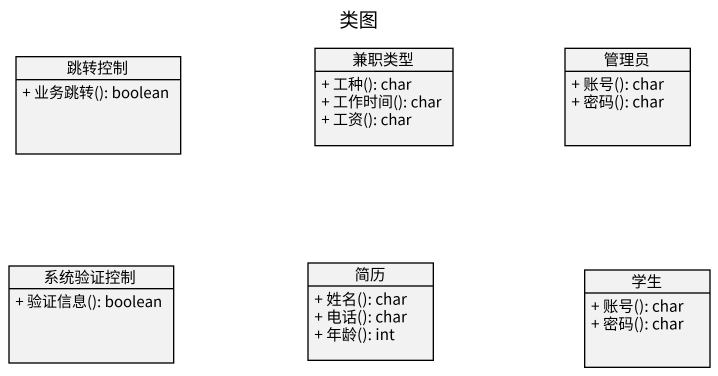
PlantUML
@startuml
title 类图
hide circle
hide empty members
skinparam classAttributeIconSize 0
class 跳转控制 {
  + 业务跳转(): boolean
}
class 兼职类型 {
  + 工种(): char
  + 工作时间(): char
  + 工资(): char
}
class 管理员 {
  + 账号(): char
  + 密码(): char
}
class 系统验证控制 {
  + 验证信息(): boolean
}
class 简历 {
  + 姓名(): char
  + 电话(): char
  + 年龄(): int
}
class 学生 {
  + 账号(): char
  + 密码(): char
}
@enduml
